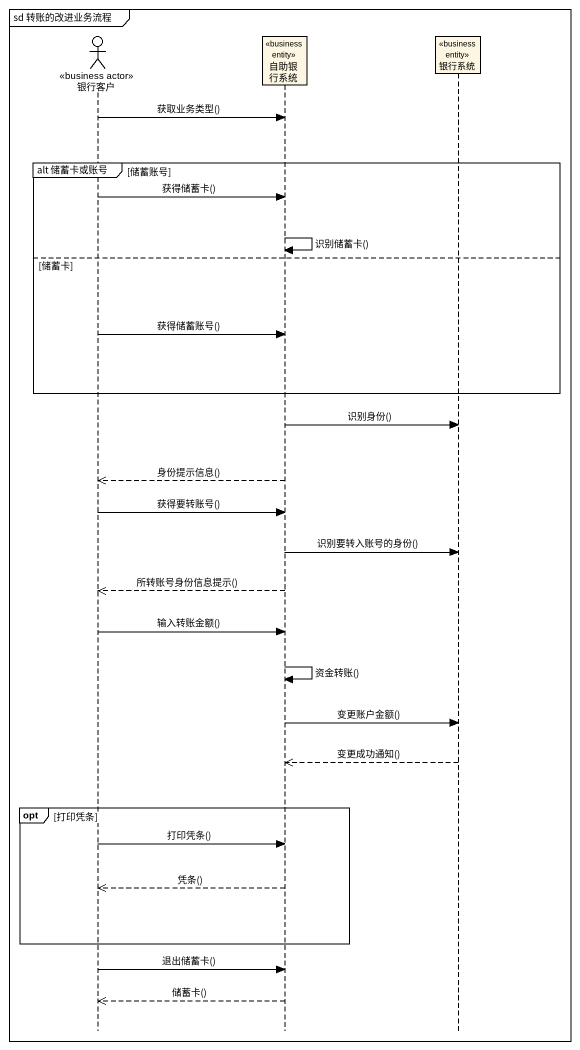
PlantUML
@startuml
mainframe sd 转账的改进业务流程
hide footbox
actor 银行客户 <<business actor>>
participant 自助银行系统 <<business entity>>
participant 银行系统 <<business entity>>

银行客户 -> 自助银行系统 : 获取业务类型()
group alt 储蓄卡或账号 [储蓄账号]
  银行客户 -> 自助银行系统 : 获得储蓄卡()
  自助银行系统 -> 自助银行系统 : 识别储蓄卡()
else 储蓄卡
  银行客户 -> 自助银行系统 : 获得储蓄账号()
end
自助银行系统 -> 银行系统 : 识别身份()
自助银行系统 -->> 银行客户 : 身份提示信息()
银行客户 -> 自助银行系统 : 获得要转账号()
自助银行系统 -> 银行系统 : 识别要转入账号的身份()
自助银行系统 -->> 银行客户 : 所转账号身份信息提示()
银行客户 -> 自助银行系统 : 输入转账金额()
自助银行系统 -> 自助银行系统 : 资金转账()
自助银行系统 -> 银行系统 : 变更账户金额()
银行系统 -->> 自助银行系统 : 变更成功通知()
opt 打印凭条
  银行客户 -> 自助银行系统 : 打印凭条()
  自助银行系统 -->> 银行客户 : 凭条()
end
银行客户 -> 自助银行系统 : 退出储蓄卡()
自助银行系统 -->> 银行客户 : 储蓄卡()
@enduml
